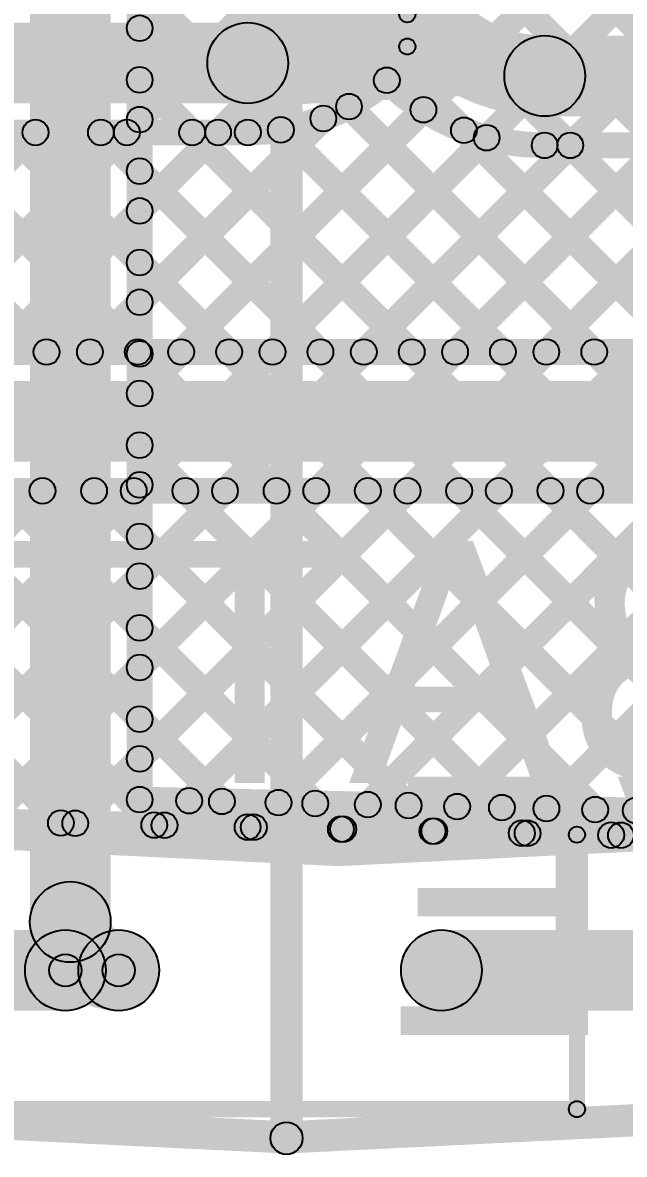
# Model space of a CAD drawing. Header units: millimetres. Extents: x -2.17 to 2.17, y -2.17 to 2.17.
# Drawn here: x -0.0818 to 0.1047, y -2.1696 to -1.8191 of the extents above; entities that cross this region are included whole.
import ezdxf

# ---------------------------------------------------------------- set-up
doc = ezdxf.new("R2010")
doc.units = ezdxf.units.MM
doc.header["$MEASUREMENT"] = 0
for name, color, linetype in [('BottomLayer', 5, 'Continuous'), ('BottomOverlay', 54, 'Continuous'), ('BottomSolder', 6, 'Continuous'), ('Mechanical1', 6, 'Continuous'), ('Mechanical2', 216, 'Continuous'), ('MultiLayer', 9, 'Continuous'), ('PadHoleLayer', 156, 'Continuous'), ('TopLayer', 1, 'Continuous'), ('TopOverlay', 2, 'Continuous'), ('TopPaste', 8, 'Continuous'), ('TopSolder', 216, 'Continuous')]:
    doc.layers.add(name, color=color, linetype=linetype)

# ---------------------------------------------------------------- blocks, each defined once
blk = doc.blocks.new('WS2812B_M____138')
at = {"layer": 'TopLayer'}
for points in [[(-0.09409, 0.05079), (-0.03504, 0.05079), (-0.03504, 0.01142), (-0.09409, 0.01142)], [(0.03504, 0.05079), (0.09409, 0.05079), (0.09409, 0.01142), (0.03504, 0.01142)], [(-0.09409, -0.01142), (-0.03504, -0.01142), (-0.03504, -0.05079), (-0.09409, -0.05079)], [(0.03504, -0.01142), (0.09409, -0.01142), (0.09409, -0.05079), (0.03504, -0.05079)]]:
    blk.add_hatch(color=1, dxfattribs=at).paths.add_polyline_path(points)
at = {"layer": 'TopOverlay'}
h = blk.add_hatch(color=2, dxfattribs=at)
edge = h.paths.add_edge_path()
edge.add_arc((-0.07, 0.07), 0.0025, 0, 360)
h = blk.add_hatch(color=2, dxfattribs=at)
edge = h.paths.add_edge_path()
edge.add_arc((-0.07, 0.07), 0.0025, 0, 360)
for points in [[(-0.07, 0.0675), (-0.07, 0.0725), (0.07, 0.0725), (0.07, 0.0675)], [(-0.0675, 0.06), (-0.0725, 0.06), (-0.0725, 0.07), (-0.0675, 0.07)], [(0.0725, 0.06), (0.0675, 0.06), (0.0675, 0.07), (0.0725, 0.07)], [(-0.0675, -0.07), (-0.0725, -0.07), (-0.0725, -0.06), (-0.0675, -0.06)], [(0.0725, -0.07), (0.0675, -0.07), (0.0675, -0.06), (0.0725, -0.06)], [(-0.07, -0.0725), (-0.07, -0.0675), (0.07, -0.0675), (0.07, -0.0725)]]:
    blk.add_hatch(color=2, dxfattribs=at).paths.add_polyline_path(points)
h = blk.add_hatch(color=2, dxfattribs=at)
edge = h.paths.add_edge_path()
edge.add_arc((0.07, 0.07), 0.0025, 0, 360)
h = blk.add_hatch(color=2, dxfattribs=at)
edge = h.paths.add_edge_path()
edge.add_arc((0.07, 0.07), 0.0025, 0, 360)
h = blk.add_hatch(color=2, dxfattribs=at)
edge = h.paths.add_edge_path()
edge.add_arc((-0.091, 0.061), 0.0025, 0, 360)
h = blk.add_hatch(color=2, dxfattribs=at)
edge = h.paths.add_edge_path()
edge.add_arc((-0.085, 0.061), 0.0025, 0, 360)
h = blk.add_hatch(color=2, dxfattribs=at)
edge = h.paths.add_edge_path()
edge.add_arc((-0.07, 0.06), 0.0025, 0, 360)
h = blk.add_hatch(color=2, dxfattribs=at)
edge = h.paths.add_edge_path()
edge.add_arc((0.07, 0.06), 0.0025, 0, 360)
h = blk.add_hatch(color=2, dxfattribs=at)
edge = h.paths.add_edge_path()
edge.add_arc((-0.07, -0.06), 0.0025, 0, 360)
h = blk.add_hatch(color=2, dxfattribs=at)
edge = h.paths.add_edge_path()
edge.add_arc((0.07, -0.06), 0.0025, 0, 360)
h = blk.add_hatch(color=2, dxfattribs=at)
edge = h.paths.add_edge_path()
edge.add_arc((-0.07, -0.07), 0.0025, 0, 360)
h = blk.add_hatch(color=2, dxfattribs=at)
edge = h.paths.add_edge_path()
edge.add_arc((-0.07, -0.07), 0.0025, 0, 360)
h = blk.add_hatch(color=2, dxfattribs=at)
edge = h.paths.add_edge_path()
edge.add_arc((0.07, -0.07), 0.0025, 0, 360)
h = blk.add_hatch(color=2, dxfattribs=at)
edge = h.paths.add_edge_path()
edge.add_arc((0.07, -0.07), 0.0025, 0, 360)
at = {"layer": 'TopPaste'}
for points in [[(-0.09409, 0.05079), (-0.03504, 0.05079), (-0.03504, 0.01142), (-0.09409, 0.01142)], [(0.03504, 0.05079), (0.09409, 0.05079), (0.09409, 0.01142), (0.03504, 0.01142)], [(-0.09409, -0.01142), (-0.03504, -0.01142), (-0.03504, -0.05079), (-0.09409, -0.05079)], [(0.03504, -0.01142), (0.09409, -0.01142), (0.09409, -0.05079), (0.03504, -0.05079)]]:
    blk.add_hatch(color=8, dxfattribs=at).paths.add_polyline_path(points)
at = {"layer": 'TopSolder'}
for points in [[(-0.09809, 0.05479), (-0.03104, 0.05479), (-0.03104, 0.00742), (-0.09809, 0.00742)], [(0.03104, 0.05479), (0.09809, 0.05479), (0.09809, 0.00742), (0.03104, 0.00742)], [(-0.09809, -0.00742), (-0.03104, -0.00742), (-0.03104, -0.05479), (-0.09809, -0.05479)], [(0.03104, -0.00742), (0.09809, -0.00742), (0.09809, -0.05479), (0.03104, -0.05479)]]:
    blk.add_hatch(color=216, dxfattribs=at).paths.add_polyline_path(points)
at = {"layer": 'TopOverlay', "const_width": 0.005}
blk.add_lwpolyline([(-0.085, 0.061, 1), (-0.091, 0.061, 1)], format="xyb", close=True, dxfattribs=at)
at = {"layer": 'TopOverlay'}
for centre in [(-0.07, 0.07), (-0.07, 0.07), (0.07, 0.07), (0.07, 0.07), (-0.091, 0.061), (-0.085, 0.061), (-0.07, 0.06), (0.07, 0.06), (-0.07, -0.06), (0.07, -0.06), (-0.07, -0.07), (-0.07, -0.07), (0.07, -0.07), (0.07, -0.07)]:
    blk.add_circle(centre, 0.0025, dxfattribs=at)
blk = doc.blocks.new('WS2812B_M____139')
at = {"layer": 'TopLayer'}
for points in [[(-0.09409, 0.05079), (-0.03504, 0.05079), (-0.03504, 0.01142), (-0.09409, 0.01142)], [(0.03504, 0.05079), (0.09409, 0.05079), (0.09409, 0.01142), (0.03504, 0.01142)], [(-0.09409, -0.01142), (-0.03504, -0.01142), (-0.03504, -0.05079), (-0.09409, -0.05079)], [(0.03504, -0.01142), (0.09409, -0.01142), (0.09409, -0.05079), (0.03504, -0.05079)]]:
    blk.add_hatch(color=1, dxfattribs=at).paths.add_polyline_path(points)
at = {"layer": 'TopOverlay'}
h = blk.add_hatch(color=2, dxfattribs=at)
edge = h.paths.add_edge_path()
edge.add_arc((-0.07, 0.07), 0.0025, 0, 360)
h = blk.add_hatch(color=2, dxfattribs=at)
edge = h.paths.add_edge_path()
edge.add_arc((-0.07, 0.07), 0.0025, 0, 360)
for points in [[(-0.07, 0.0675), (-0.07, 0.0725), (0.07, 0.0725), (0.07, 0.0675)], [(-0.0725, 0.07), (-0.0675, 0.07), (-0.0675, 0.06), (-0.0725, 0.06)], [(0.0675, 0.07), (0.0725, 0.07), (0.0725, 0.06), (0.0675, 0.06)], [(-0.0725, -0.06), (-0.0675, -0.06), (-0.0675, -0.07), (-0.0725, -0.07)], [(0.0675, -0.06), (0.0725, -0.06), (0.0725, -0.07), (0.0675, -0.07)], [(-0.07, -0.0725), (-0.07, -0.0675), (0.07, -0.0675), (0.07, -0.0725)]]:
    blk.add_hatch(color=2, dxfattribs=at).paths.add_polyline_path(points)
h = blk.add_hatch(color=2, dxfattribs=at)
edge = h.paths.add_edge_path()
edge.add_arc((0.07, 0.07), 0.0025, 0, 360)
h = blk.add_hatch(color=2, dxfattribs=at)
edge = h.paths.add_edge_path()
edge.add_arc((0.07, 0.07), 0.0025, 0, 360)
h = blk.add_hatch(color=2, dxfattribs=at)
edge = h.paths.add_edge_path()
edge.add_arc((-0.091, 0.061), 0.0025, 0, 360)
h = blk.add_hatch(color=2, dxfattribs=at)
edge = h.paths.add_edge_path()
edge.add_arc((-0.085, 0.061), 0.0025, 0, 360)
h = blk.add_hatch(color=2, dxfattribs=at)
edge = h.paths.add_edge_path()
edge.add_arc((-0.07, 0.06), 0.0025, 0, 360)
h = blk.add_hatch(color=2, dxfattribs=at)
edge = h.paths.add_edge_path()
edge.add_arc((0.07, 0.06), 0.0025, 0, 360)
h = blk.add_hatch(color=2, dxfattribs=at)
edge = h.paths.add_edge_path()
edge.add_arc((-0.07, -0.06), 0.0025, 0, 360)
h = blk.add_hatch(color=2, dxfattribs=at)
edge = h.paths.add_edge_path()
edge.add_arc((0.07, -0.06), 0.0025, 0, 360)
h = blk.add_hatch(color=2, dxfattribs=at)
edge = h.paths.add_edge_path()
edge.add_arc((-0.07, -0.07), 0.0025, 0, 360)
h = blk.add_hatch(color=2, dxfattribs=at)
edge = h.paths.add_edge_path()
edge.add_arc((-0.07, -0.07), 0.0025, 0, 360)
h = blk.add_hatch(color=2, dxfattribs=at)
edge = h.paths.add_edge_path()
edge.add_arc((0.07, -0.07), 0.0025, 0, 360)
h = blk.add_hatch(color=2, dxfattribs=at)
edge = h.paths.add_edge_path()
edge.add_arc((0.07, -0.07), 0.0025, 0, 360)
at = {"layer": 'TopPaste'}
for points in [[(-0.09409, 0.05079), (-0.03504, 0.05079), (-0.03504, 0.01142), (-0.09409, 0.01142)], [(0.03504, 0.05079), (0.09409, 0.05079), (0.09409, 0.01142), (0.03504, 0.01142)], [(-0.09409, -0.01142), (-0.03504, -0.01142), (-0.03504, -0.05079), (-0.09409, -0.05079)], [(0.03504, -0.01142), (0.09409, -0.01142), (0.09409, -0.05079), (0.03504, -0.05079)]]:
    blk.add_hatch(color=8, dxfattribs=at).paths.add_polyline_path(points)
at = {"layer": 'TopSolder'}
for points in [[(-0.09809, 0.05479), (-0.03104, 0.05479), (-0.03104, 0.00742), (-0.09809, 0.00742)], [(0.03104, 0.05479), (0.09809, 0.05479), (0.09809, 0.00742), (0.03104, 0.00742)], [(-0.09809, -0.00742), (-0.03104, -0.00742), (-0.03104, -0.05479), (-0.09809, -0.05479)], [(0.03104, -0.00742), (0.09809, -0.00742), (0.09809, -0.05479), (0.03104, -0.05479)]]:
    blk.add_hatch(color=216, dxfattribs=at).paths.add_polyline_path(points)
at = {"layer": 'TopOverlay', "const_width": 0.005}
blk.add_lwpolyline([(-0.085, 0.061, 1), (-0.091, 0.061, 1)], format="xyb", close=True, dxfattribs=at)
at = {"layer": 'TopOverlay'}
for centre in [(-0.07, 0.07), (-0.07, 0.07), (0.07, 0.07), (0.07, 0.07), (-0.091, 0.061), (-0.085, 0.061), (-0.07, 0.06), (0.07, 0.06), (-0.07, -0.06), (0.07, -0.06), (-0.07, -0.07), (-0.07, -0.07), (0.07, -0.07), (0.07, -0.07)]:
    blk.add_circle(centre, 0.0025, dxfattribs=at)
blk = doc.blocks.new('THT_PAD_B_281')
at = {"layer": 'BottomLayer'}
h = blk.add_hatch(color=5, dxfattribs=at)
edge = h.paths.add_edge_path()
edge.add_arc((0, 0), 0.0315, 0, 360)
h = blk.add_hatch(color=5, dxfattribs=at)
edge = h.paths.add_edge_path()
edge.add_arc((0.1, 0), 0.0315, 0, 360)
at = {"layer": 'BottomOverlay'}
h = blk.add_hatch(color=54, dxfattribs=at)
edge = h.paths.add_edge_path()
edge.add_arc((-0.042, 0.042), 0.0025, 0, 360)
h = blk.add_hatch(color=54, dxfattribs=at)
edge = h.paths.add_edge_path()
edge.add_arc((-0.042, 0.042), 0.0025, 0, 360)
for points in [[(-0.042, 0.0395), (-0.042, 0.0445), (0.142, 0.0445), (0.142, 0.0395)], [(-0.0395, -0.043), (-0.0445, -0.043), (-0.0445, 0.042), (-0.0395, 0.042)], [(0.1445, -0.043), (0.1395, -0.043), (0.1395, 0.042), (0.1445, 0.042)], [(-0.042, -0.0455), (-0.042, -0.0405), (0.142, -0.0405), (0.142, -0.0455)]]:
    blk.add_hatch(color=54, dxfattribs=at).paths.add_polyline_path(points)
h = blk.add_hatch(color=54, dxfattribs=at)
edge = h.paths.add_edge_path()
edge.add_arc((0.142, 0.042), 0.0025, 0, 360)
h = blk.add_hatch(color=54, dxfattribs=at)
edge = h.paths.add_edge_path()
edge.add_arc((0.142, 0.042), 0.0025, 0, 360)
h = blk.add_hatch(color=54, dxfattribs=at)
edge = h.paths.add_edge_path()
edge.add_arc((-0.042, -0.043), 0.0025, 0, 360)
h = blk.add_hatch(color=54, dxfattribs=at)
edge = h.paths.add_edge_path()
edge.add_arc((-0.042, -0.043), 0.0025, 0, 360)
h = blk.add_hatch(color=54, dxfattribs=at)
edge = h.paths.add_edge_path()
edge.add_arc((0.142, -0.043), 0.0025, 0, 360)
h = blk.add_hatch(color=54, dxfattribs=at)
edge = h.paths.add_edge_path()
edge.add_arc((0.142, -0.043), 0.0025, 0, 360)
at = {"layer": 'BottomSolder'}
h = blk.add_hatch(color=6, dxfattribs=at)
edge = h.paths.add_edge_path()
edge.add_arc((0, 0), 0.0355, 0, 360)
h = blk.add_hatch(color=6, dxfattribs=at)
edge = h.paths.add_edge_path()
edge.add_arc((0.1, 0), 0.0355, 0, 360)
at = {"layer": 'MultiLayer'}
h = blk.add_hatch(color=9, dxfattribs=at)
edge = h.paths.add_edge_path()
edge.add_arc((0, 0), 0.0315, 0, 360)
h = blk.add_hatch(color=9, dxfattribs=at)
edge = h.paths.add_edge_path()
edge.add_arc((0.1, 0), 0.0315, 0, 360)
at = {"layer": 'PadHoleLayer'}
h = blk.add_hatch(color=156, dxfattribs=at)
edge = h.paths.add_edge_path()
edge.add_arc((0, 0), 0.01969, 0, 360)
h = blk.add_hatch(color=156, dxfattribs=at)
edge = h.paths.add_edge_path()
edge.add_arc((0.1, 0), 0.01969, 0, 360)
at = {"layer": 'TopLayer'}
h = blk.add_hatch(color=1, dxfattribs=at)
edge = h.paths.add_edge_path()
edge.add_arc((0, 0), 0.0315, 0, 360)
h = blk.add_hatch(color=1, dxfattribs=at)
edge = h.paths.add_edge_path()
edge.add_arc((0.1, 0), 0.0315, 0, 360)
at = {"layer": 'TopSolder'}
h = blk.add_hatch(color=216, dxfattribs=at)
edge = h.paths.add_edge_path()
edge.add_arc((0, 0), 0.0355, 0, 360)
h = blk.add_hatch(color=216, dxfattribs=at)
edge = h.paths.add_edge_path()
edge.add_arc((0.1, 0), 0.0355, 0, 360)
at = {"layer": 'BottomOverlay'}
for centre in [(-0.042, 0.042), (-0.042, 0.042), (0.142, 0.042), (0.142, 0.042), (-0.042, -0.043), (-0.042, -0.043), (0.142, -0.043), (0.142, -0.043)]:
    blk.add_circle(centre, 0.0025, dxfattribs=at)

msp = doc.modelspace()

# ---------------------------------------------------------------- hatches: boundary and pattern name
at = {"layer": 'BottomLayer'}
for points in [[(-0.0545, -2.09761), (-0.0795, -2.09761), (-0.0795, -0.874), (-0.0545, -0.874)], [(-0.04267, -1.88024), (-0.04833, -1.87458), (0.29683, -1.52942), (0.30249, -1.53508)], [(-0.04267, -1.85196), (-0.04833, -1.8463), (0.24136, -1.55662), (0.24701, -1.56227)], [(-0.04267, -1.90853), (-0.04833, -1.90287), (0.29683, -1.55771), (0.30249, -1.56337)], [(-0.04267, -1.82367), (-0.04833, -1.81802), (0.20058, -1.5691), (0.20624, -1.57476)], [(-0.04267, -1.93681), (-0.04833, -1.93115), (0.29683, -1.58599), (0.30249, -1.59165)], [(-0.0415, -2.05974), (-0.0495, -2.05974), (-0.0495, -1.59341), (-0.0415, -1.59341)], [(-0.04267, -1.96509), (-0.04833, -1.95944), (0.29683, -1.61428), (0.30249, -1.61993)], [(-0.04267, -1.99338), (-0.04833, -1.98772), (0.29683, -1.64256), (0.30249, -1.64822)], [(-0.04833, -1.66995), (-0.04267, -1.66429), (0.21132, -1.91828), (0.20567, -1.92394)], [(-0.04267, -2.02166), (-0.04833, -2.01601), (0.29683, -1.67085), (0.30249, -1.6765)], [(-0.04833, -1.69823), (-0.04267, -1.69257), (0.18304, -1.91828), (0.17738, -1.92394)], [(-0.04267, -2.04995), (-0.04833, -2.04429), (0.29683, -1.69913), (0.30249, -1.70479)], [(-0.04833, -1.72651), (-0.04267, -1.72086), (0.15818, -1.92171), (0.15252, -1.92737)], [(-0.02735, -2.06291), (-0.033, -2.05725), (0.29683, -1.72741), (0.30249, -1.73307)], [(-0.04833, -1.7548), (-0.04267, -1.74914), (0.14833, -1.94014), (0.14267, -1.9458)], [(0.00033, -2.06351), (-0.00533, -2.05786), (0.29683, -1.7557), (0.30249, -1.76136)], [(-0.04833, -1.78308), (-0.04267, -1.77743), (0.22913, -2.04922), (0.22347, -2.05488)], [(-0.04833, -1.81137), (-0.04267, -1.80571), (0.20359, -2.05197), (0.19793, -2.05762)], [(-0.04833, -1.83965), (-0.04267, -1.83399), (0.17804, -2.05471), (0.17239, -2.06037)], [(-0.04833, -1.86794), (-0.04267, -1.86228), (0.1525, -2.05745), (0.14684, -2.06311)], [(-0.04833, -1.89622), (-0.04267, -1.89056), (0.12696, -2.06019), (0.1213, -2.06585)], [(-0.04833, -1.9245), (-0.04267, -1.91885), (0.09849, -2.06001), (0.09284, -2.06567)], [(0.02801, -2.06412), (0.02235, -2.05846), (0.14274, -1.93807), (0.1484, -1.94373)], [(-0.04833, -1.95279), (-0.04267, -1.94713), (0.06957, -2.05938), (0.06392, -2.06503)], [(0.05568, -2.06473), (0.05003, -2.05907), (0.15176, -1.95734), (0.15742, -1.963)], [(0.08336, -2.06534), (0.0777, -2.05968), (0.1761, -1.96128), (0.18176, -1.96694)], [(-0.04833, -1.98107), (-0.04267, -1.97542), (0.04065, -2.05874), (0.035, -2.0644)], [(-0.04833, -2.00936), (-0.04267, -2.0037), (0.01174, -2.05811), (0.00608, -2.06376)], [(-0.04833, -2.03764), (-0.04267, -2.03198), (-0.01718, -2.05747), (-0.02284, -2.06313)], [(-0.04559, -2.06374), (-0.04541, -2.05574), (0.12078, -2.05939), (0.12061, -2.06739)], [(-0.12739, -2.12511), (-0.12739, -2.10011), (-0.0685, -2.10011), (-0.0685, -2.12511)], [(-0.0685, -2.11761), (-0.0685, -2.10761), (-0.052, -2.10761), (-0.052, -2.11761)]]:
    msp.add_hatch(color=5, dxfattribs=at).paths.add_polyline_path(points)
h = msp.add_hatch(color=5, dxfattribs=at)
edge = h.paths.add_edge_path()
edge.add_arc((-0.0455, -1.82084), 0.004, 0, 360)
h = msp.add_hatch(color=5, dxfattribs=at)
edge = h.paths.add_edge_path()
edge.add_arc((-0.0455, -1.83682), 0.004, 0, 360)
h = msp.add_hatch(color=5, dxfattribs=at)
edge = h.paths.add_edge_path()
edge.add_arc((-0.0455, -1.84913), 0.004, 0, 360)
h = msp.add_hatch(color=5, dxfattribs=at)
edge = h.paths.add_edge_path()
edge.add_arc((-0.0455, -1.86511), 0.004, 0, 360)
h = msp.add_hatch(color=5, dxfattribs=at)
edge = h.paths.add_edge_path()
edge.add_arc((-0.0455, -1.87741), 0.004, 0, 360)
h = msp.add_hatch(color=5, dxfattribs=at)
edge = h.paths.add_edge_path()
edge.add_arc((-0.0455, -1.89339), 0.004, 0, 360)
h = msp.add_hatch(color=5, dxfattribs=at)
edge = h.paths.add_edge_path()
edge.add_arc((-0.0455, -1.9057), 0.004, 0, 360)
h = msp.add_hatch(color=5, dxfattribs=at)
edge = h.paths.add_edge_path()
edge.add_arc((-0.0455, -1.92168), 0.004, 0, 360)
h = msp.add_hatch(color=5, dxfattribs=at)
edge = h.paths.add_edge_path()
edge.add_arc((-0.0455, -1.93398), 0.004, 0, 360)
h = msp.add_hatch(color=5, dxfattribs=at)
edge = h.paths.add_edge_path()
edge.add_arc((-0.0455, -1.94996), 0.004, 0, 360)
h = msp.add_hatch(color=5, dxfattribs=at)
edge = h.paths.add_edge_path()
edge.add_arc((-0.0455, -1.96227), 0.004, 0, 360)
h = msp.add_hatch(color=5, dxfattribs=at)
edge = h.paths.add_edge_path()
edge.add_arc((-0.0455, -1.97824), 0.004, 0, 360)
h = msp.add_hatch(color=5, dxfattribs=at)
edge = h.paths.add_edge_path()
edge.add_arc((-0.0455, -1.99055), 0.004, 0, 360)
h = msp.add_hatch(color=5, dxfattribs=at)
edge = h.paths.add_edge_path()
edge.add_arc((-0.0455, -2.00653), 0.004, 0, 360)
h = msp.add_hatch(color=5, dxfattribs=at)
edge = h.paths.add_edge_path()
edge.add_arc((-0.0455, -2.01883), 0.004, 0, 360)
h = msp.add_hatch(color=5, dxfattribs=at)
edge = h.paths.add_edge_path()
edge.add_arc((-0.0455, -2.03481), 0.004, 0, 360)
h = msp.add_hatch(color=5, dxfattribs=at)
edge = h.paths.add_edge_path()
edge.add_arc((-0.0455, -2.04712), 0.004, 0, 360)
h = msp.add_hatch(color=5, dxfattribs=at)
edge = h.paths.add_edge_path()
edge.add_arc((-0.0455, -2.05974), 0.004, 0, 360)
h = msp.add_hatch(color=5, dxfattribs=at)
edge = h.paths.add_edge_path()
edge.add_arc((-0.0455, -2.05974), 0.004, 0, 360)
h = msp.add_hatch(color=5, dxfattribs=at)
edge = h.paths.add_edge_path()
edge.add_arc((-0.03017, -2.06008), 0.004, 0, 360)
h = msp.add_hatch(color=5, dxfattribs=at)
edge = h.paths.add_edge_path()
edge.add_arc((-0.02001, -2.0603), 0.004, 0, 360)
h = msp.add_hatch(color=5, dxfattribs=at)
edge = h.paths.add_edge_path()
edge.add_arc((-0.0025, -2.06068), 0.004, 0, 360)
h = msp.add_hatch(color=5, dxfattribs=at)
edge = h.paths.add_edge_path()
edge.add_arc((0.00891, -2.06094), 0.004, 0, 360)
h = msp.add_hatch(color=5, dxfattribs=at)
edge = h.paths.add_edge_path()
edge.add_arc((0.02518, -2.06129), 0.004, 0, 360)
h = msp.add_hatch(color=5, dxfattribs=at)
edge = h.paths.add_edge_path()
edge.add_arc((0.03783, -2.06157), 0.004, 0, 360)
h = msp.add_hatch(color=5, dxfattribs=at)
edge = h.paths.add_edge_path()
edge.add_arc((0.05286, -2.0619), 0.004, 0, 360)
h = msp.add_hatch(color=5, dxfattribs=at)
edge = h.paths.add_edge_path()
edge.add_arc((0.06675, -2.06221), 0.004, 0, 360)
h = msp.add_hatch(color=5, dxfattribs=at)
edge = h.paths.add_edge_path()
edge.add_arc((0.08053, -2.06251), 0.004, 0, 360)
h = msp.add_hatch(color=5, dxfattribs=at)
edge = h.paths.add_edge_path()
edge.add_arc((0.09566, -2.06284), 0.004, 0, 360)
h = msp.add_hatch(color=5, dxfattribs=at)
edge = h.paths.add_edge_path()
edge.add_arc((0.10821, -2.06312), 0.004, 0, 360)
h = msp.add_hatch(color=5, dxfattribs=at)
edge = h.paths.add_edge_path()
edge.add_arc((-0.067, -2.09761), 0.0125, 0, 360)
h = msp.add_hatch(color=5, dxfattribs=at)
edge = h.paths.add_edge_path()
edge.add_arc((-0.067, -2.09761), 0.0125, 0, 360)
h = msp.add_hatch(color=5, dxfattribs=at)
edge = h.paths.add_edge_path()
edge.add_arc((-0.0685, -2.11261), 0.0125, 0, 360)
h = msp.add_hatch(color=5, dxfattribs=at)
edge = h.paths.add_edge_path()
edge.add_arc((-0.052, -2.11261), 0.0125, 0, 360)
h = msp.add_hatch(color=5, dxfattribs=at)
edge = h.paths.add_edge_path()
edge.add_arc((-0.0685, -2.11261), 0.005, 0, 360)
h = msp.add_hatch(color=5, dxfattribs=at)
edge = h.paths.add_edge_path()
edge.add_arc((-0.052, -2.11261), 0.005, 0, 360)
at = {"layer": 'Mechanical1'}
msp.add_hatch(color=6, dxfattribs=at).paths.add_polyline_path([(0.005, -2.16461), (-0.005, -2.16461), (-0.005, 0), (0.005, 0)])
h = msp.add_hatch(color=6, dxfattribs=at)
edge = h.paths.add_edge_path()
edge.add_arc((0, -2.16461), 0.005, 0, 360)
at = {"layer": 'TopLayer'}
for points in [[(-0.148, -1.84411), (-0.148, -1.81911), (-0.012, -1.81911), (-0.012, -1.84411)], [(0.08, -1.84811), (0.08, -1.82311), (0.18488, -1.82311), (0.18488, -1.84811)], [(-0.0298, -1.92394), (-0.03546, -1.91828), (0.03958, -1.84324), (0.04524, -1.8489)], [(0.01653, -1.84794), (0.02219, -1.84229), (0.09819, -1.91828), (0.09253, -1.92394)], [(-0.2916, -1.85094), (-0.28594, -1.84528), (-0.06707, -2.06416), (-0.07272, -2.06981)], [(-0.05809, -1.92394), (-0.06374, -1.91828), (0.00859, -1.84595), (0.01424, -1.85161)], [(-0.14294, -1.92394), (-0.1486, -1.91828), (-0.0806, -1.85028), (-0.07494, -1.85594)], [(-0.148, -1.85711), (-0.148, -1.84911), (-0.012, -1.84911), (-0.012, -1.85711)], [(-0.14518, -1.85594), (-0.13952, -1.85028), (-0.07152, -1.91828), (-0.07718, -1.92394)], [(-0.11465, -1.92394), (-0.12031, -1.91828), (-0.05231, -1.85028), (-0.04665, -1.85594)], [(-0.11689, -1.85594), (-0.11124, -1.85028), (-0.04324, -1.91828), (-0.04889, -1.92394)], [(-0.08637, -1.92394), (-0.09203, -1.91828), (-0.02403, -1.85028), (-0.01837, -1.85594)], [(-0.08861, -1.85594), (-0.08295, -1.85028), (-0.01495, -1.91828), (-0.02061, -1.92394)], [(-0.06032, -1.85594), (-0.05467, -1.85028), (0.01333, -1.91828), (0.00768, -1.92394)], [(-0.03204, -1.85594), (-0.02638, -1.85028), (0.04162, -1.91828), (0.03596, -1.92394)], [(-0.00457, -1.85513), (0.00109, -1.84947), (0.0699, -1.91828), (0.06424, -1.92394)], [(0.05215, -1.85528), (0.05781, -1.84962), (0.12647, -1.91828), (0.12081, -1.92394)], [(-0.00152, -1.92394), (-0.00717, -1.91828), (0.05919, -1.85192), (0.06485, -1.85757)], [(0.08, -1.86111), (0.08, -1.85311), (0.18488, -1.85311), (0.18488, -1.86111)], [(0.02677, -1.92394), (0.02111, -1.91828), (0.08511, -1.85428), (0.09077, -1.85994)], [(0.05505, -1.92394), (0.0494, -1.91828), (0.1134, -1.85428), (0.11905, -1.85994)], [(0.08334, -1.92394), (0.07768, -1.91828), (0.14168, -1.85428), (0.14734, -1.85994)], [(0.0851, -1.85994), (0.09075, -1.85428), (0.15475, -1.91828), (0.1491, -1.92394)], [(-0.146, -1.92511), (-0.146, -1.91711), (0.167, -1.91711), (0.167, -1.92511)], [(0.07575, -2.07295), (0.07009, -2.06729), (0.22355, -1.91384), (0.2292, -1.91949)], [(-0.146, -1.95511), (-0.146, -1.93011), (0.167, -1.93011), (0.167, -1.95511)], [(0.10342, -2.07356), (0.09777, -2.0679), (0.22355, -1.94212), (0.2292, -1.94778)], [(-0.17155, -2.06568), (-0.1772, -2.06003), (-0.07846, -1.96128), (-0.0728, -1.96694)], [(-0.14567, -2.06809), (-0.15132, -2.06243), (-0.05017, -1.96128), (-0.04452, -1.96694)], [(-0.14731, -1.96694), (-0.14166, -1.96128), (-0.03815, -2.06479), (-0.04381, -2.07045)], [(-0.146, -1.96811), (-0.146, -1.96011), (0.167, -1.96011), (0.167, -1.96811)], [(-0.11799, -2.0687), (-0.12365, -2.06304), (-0.02189, -1.96128), (-0.01623, -1.96694)], [(-0.11903, -1.96694), (-0.11337, -1.96128), (-0.00923, -2.06543), (-0.01489, -2.07108)], [(-0.09031, -2.0693), (-0.09597, -2.06365), (0.0064, -1.96128), (0.01205, -1.96694)], [(-0.09075, -1.96694), (-0.08509, -1.96128), (0.01969, -2.06606), (0.01403, -2.07172)], [(-0.06264, -2.06991), (-0.06829, -2.06425), (0.03468, -1.96128), (0.04034, -1.96694)], [(-0.06246, -1.96694), (-0.0568, -1.96128), (0.04861, -2.0667), (0.04295, -2.07235)], [(-0.03496, -2.07052), (-0.04062, -2.06486), (0.06296, -1.96128), (0.06862, -1.96694)], [(-0.03418, -1.96694), (-0.02852, -1.96128), (0.07753, -2.06733), (0.07187, -2.07299)], [(-0.00728, -2.07113), (-0.01294, -2.06547), (0.09125, -1.96128), (0.0969, -1.96694)], [(-0.00589, -1.96694), (-0.00024, -1.96128), (0.10645, -2.06797), (0.10079, -2.07362)], [(0.02039, -2.07173), (0.01474, -2.06608), (0.11953, -1.96128), (0.12519, -1.96694)], [(0.02239, -1.96694), (0.02805, -1.96128), (0.13309, -2.06632), (0.12743, -2.07198)], [(0.04807, -2.07234), (0.04241, -2.06668), (0.14782, -1.96128), (0.15347, -1.96694)], [(0.05068, -1.96694), (0.05633, -1.96128), (0.15863, -2.06358), (0.15297, -2.06923)], [(0.07896, -1.96694), (0.08462, -1.96128), (0.18417, -2.06084), (0.17851, -2.06649)], [(-0.1604, -2.069), (-0.16022, -2.061), (0.11309, -2.067), (0.11291, -2.075)], [(0.048, -2.12511), (0.048, -2.10011), (0.19288, -2.10011), (0.19288, -2.12511)]]:
    msp.add_hatch(color=1, dxfattribs=at).paths.add_polyline_path(points)
h = msp.add_hatch(color=1, dxfattribs=at)
edge = h.paths.add_edge_path()
edge.add_arc((-0.012, -1.83161), 0.0125, 0, 360)
h = msp.add_hatch(color=1, dxfattribs=at)
edge = h.paths.add_edge_path()
edge.add_arc((-0.012, -1.83161), 0.0125, 0, 360)
h = msp.add_hatch(color=1, dxfattribs=at)
edge = h.paths.add_edge_path()
edge.add_arc((0.08, -1.83561), 0.0125, 0, 360)
h = msp.add_hatch(color=1, dxfattribs=at)
edge = h.paths.add_edge_path()
edge.add_arc((0.08, -1.83561), 0.0125, 0, 360)
h = msp.add_hatch(color=1, dxfattribs=at)
edge = h.paths.add_edge_path()
edge.add_arc((0.03107, -1.83696), 0.004, 0, 360)
h = msp.add_hatch(color=1, dxfattribs=at)
edge = h.paths.add_edge_path()
edge.add_arc((0.03107, -1.83696), 0.004, 0, 360)
h = msp.add_hatch(color=1, dxfattribs=at)
edge = h.paths.add_edge_path()
edge.add_arc((0.01936, -1.84511), 0.004, 0, 360)
h = msp.add_hatch(color=1, dxfattribs=at)
edge = h.paths.add_edge_path()
edge.add_arc((0.04241, -1.84607), 0.004, 0, 360)
h = msp.add_hatch(color=1, dxfattribs=at)
edge = h.paths.add_edge_path()
edge.add_arc((0.01141, -1.84878), 0.004, 0, 360)
h = msp.add_hatch(color=1, dxfattribs=at)
edge = h.paths.add_edge_path()
edge.add_arc((-0.07777, -1.85311), 0.004, 0, 360)
h = msp.add_hatch(color=1, dxfattribs=at)
edge = h.paths.add_edge_path()
edge.add_arc((-0.0575, -1.85311), 0.004, 0, 360)
h = msp.add_hatch(color=1, dxfattribs=at)
edge = h.paths.add_edge_path()
edge.add_arc((-0.04948, -1.85311), 0.004, 0, 360)
h = msp.add_hatch(color=1, dxfattribs=at)
edge = h.paths.add_edge_path()
edge.add_arc((-0.02921, -1.85311), 0.004, 0, 360)
h = msp.add_hatch(color=1, dxfattribs=at)
edge = h.paths.add_edge_path()
edge.add_arc((-0.0212, -1.85311), 0.004, 0, 360)
h = msp.add_hatch(color=1, dxfattribs=at)
edge = h.paths.add_edge_path()
edge.add_arc((-0.012, -1.85311), 0.004, 0, 360)
h = msp.add_hatch(color=1, dxfattribs=at)
edge = h.paths.add_edge_path()
edge.add_arc((-0.012, -1.85311), 0.004, 0, 360)
h = msp.add_hatch(color=1, dxfattribs=at)
edge = h.paths.add_edge_path()
edge.add_arc((-0.00174, -1.8523), 0.004, 0, 360)
h = msp.add_hatch(color=1, dxfattribs=at)
edge = h.paths.add_edge_path()
edge.add_arc((0.05498, -1.85245), 0.004, 0, 360)
h = msp.add_hatch(color=1, dxfattribs=at)
edge = h.paths.add_edge_path()
edge.add_arc((0.06202, -1.85474), 0.004, 0, 360)
h = msp.add_hatch(color=1, dxfattribs=at)
edge = h.paths.add_edge_path()
edge.add_arc((0.08, -1.85711), 0.004, 0, 360)
h = msp.add_hatch(color=1, dxfattribs=at)
edge = h.paths.add_edge_path()
edge.add_arc((0.08, -1.85711), 0.004, 0, 360)
h = msp.add_hatch(color=1, dxfattribs=at)
edge = h.paths.add_edge_path()
edge.add_arc((0.08793, -1.85711), 0.004, 0, 360)
h = msp.add_hatch(color=1, dxfattribs=at)
edge = h.paths.add_edge_path()
edge.add_arc((0.08794, -1.85711), 0.004, 0, 360)
h = msp.add_hatch(color=1, dxfattribs=at)
edge = h.paths.add_edge_path()
edge.add_arc((-0.07435, -1.92111), 0.004, 0, 360)
h = msp.add_hatch(color=1, dxfattribs=at)
edge = h.paths.add_edge_path()
edge.add_arc((-0.06091, -1.92111), 0.004, 0, 360)
h = msp.add_hatch(color=1, dxfattribs=at)
edge = h.paths.add_edge_path()
edge.add_arc((-0.04606, -1.92111), 0.004, 0, 360)
h = msp.add_hatch(color=1, dxfattribs=at)
edge = h.paths.add_edge_path()
edge.add_arc((-0.03263, -1.92111), 0.004, 0, 360)
h = msp.add_hatch(color=1, dxfattribs=at)
edge = h.paths.add_edge_path()
edge.add_arc((-0.01778, -1.92111), 0.004, 0, 360)
h = msp.add_hatch(color=1, dxfattribs=at)
edge = h.paths.add_edge_path()
edge.add_arc((-0.00435, -1.92111), 0.004, 0, 360)
h = msp.add_hatch(color=1, dxfattribs=at)
edge = h.paths.add_edge_path()
edge.add_arc((0.0105, -1.92111), 0.004, 0, 360)
h = msp.add_hatch(color=1, dxfattribs=at)
edge = h.paths.add_edge_path()
edge.add_arc((0.02394, -1.92111), 0.004, 0, 360)
h = msp.add_hatch(color=1, dxfattribs=at)
edge = h.paths.add_edge_path()
edge.add_arc((0.03879, -1.92111), 0.004, 0, 360)
h = msp.add_hatch(color=1, dxfattribs=at)
edge = h.paths.add_edge_path()
edge.add_arc((0.05222, -1.92111), 0.004, 0, 360)
h = msp.add_hatch(color=1, dxfattribs=at)
edge = h.paths.add_edge_path()
edge.add_arc((0.06707, -1.92111), 0.004, 0, 360)
h = msp.add_hatch(color=1, dxfattribs=at)
edge = h.paths.add_edge_path()
edge.add_arc((0.08051, -1.92111), 0.004, 0, 360)
h = msp.add_hatch(color=1, dxfattribs=at)
edge = h.paths.add_edge_path()
edge.add_arc((0.09536, -1.92111), 0.004, 0, 360)
h = msp.add_hatch(color=1, dxfattribs=at)
edge = h.paths.add_edge_path()
edge.add_arc((-0.07563, -1.96411), 0.004, 0, 360)
h = msp.add_hatch(color=1, dxfattribs=at)
edge = h.paths.add_edge_path()
edge.add_arc((-0.05963, -1.96411), 0.004, 0, 360)
h = msp.add_hatch(color=1, dxfattribs=at)
edge = h.paths.add_edge_path()
edge.add_arc((-0.04735, -1.96411), 0.004, 0, 360)
h = msp.add_hatch(color=1, dxfattribs=at)
edge = h.paths.add_edge_path()
edge.add_arc((-0.03135, -1.96411), 0.004, 0, 360)
h = msp.add_hatch(color=1, dxfattribs=at)
edge = h.paths.add_edge_path()
edge.add_arc((-0.01906, -1.96411), 0.004, 0, 360)
h = msp.add_hatch(color=1, dxfattribs=at)
edge = h.paths.add_edge_path()
edge.add_arc((-0.00306, -1.96411), 0.004, 0, 360)
h = msp.add_hatch(color=1, dxfattribs=at)
edge = h.paths.add_edge_path()
edge.add_arc((0.00922, -1.96411), 0.004, 0, 360)
h = msp.add_hatch(color=1, dxfattribs=at)
edge = h.paths.add_edge_path()
edge.add_arc((0.02522, -1.96411), 0.004, 0, 360)
h = msp.add_hatch(color=1, dxfattribs=at)
edge = h.paths.add_edge_path()
edge.add_arc((0.03751, -1.96411), 0.004, 0, 360)
h = msp.add_hatch(color=1, dxfattribs=at)
edge = h.paths.add_edge_path()
edge.add_arc((0.0535, -1.96411), 0.004, 0, 360)
h = msp.add_hatch(color=1, dxfattribs=at)
edge = h.paths.add_edge_path()
edge.add_arc((0.06579, -1.96411), 0.004, 0, 360)
h = msp.add_hatch(color=1, dxfattribs=at)
edge = h.paths.add_edge_path()
edge.add_arc((0.08179, -1.96411), 0.004, 0, 360)
h = msp.add_hatch(color=1, dxfattribs=at)
edge = h.paths.add_edge_path()
edge.add_arc((0.09408, -1.96411), 0.004, 0, 360)
h = msp.add_hatch(color=1, dxfattribs=at)
edge = h.paths.add_edge_path()
edge.add_arc((-0.0699, -2.06698), 0.004, 0, 360)
h = msp.add_hatch(color=1, dxfattribs=at)
edge = h.paths.add_edge_path()
edge.add_arc((-0.06546, -2.06708), 0.004, 0, 360)
h = msp.add_hatch(color=1, dxfattribs=at)
edge = h.paths.add_edge_path()
edge.add_arc((-0.04098, -2.06762), 0.004, 0, 360)
h = msp.add_hatch(color=1, dxfattribs=at)
edge = h.paths.add_edge_path()
edge.add_arc((-0.03779, -2.06769), 0.004, 0, 360)
h = msp.add_hatch(color=1, dxfattribs=at)
edge = h.paths.add_edge_path()
edge.add_arc((-0.01206, -2.06825), 0.004, 0, 360)
h = msp.add_hatch(color=1, dxfattribs=at)
edge = h.paths.add_edge_path()
edge.add_arc((-0.01011, -2.0683), 0.004, 0, 360)
h = msp.add_hatch(color=1, dxfattribs=at)
edge = h.paths.add_edge_path()
edge.add_arc((0.01686, -2.06889), 0.004, 0, 360)
h = msp.add_hatch(color=1, dxfattribs=at)
edge = h.paths.add_edge_path()
edge.add_arc((0.01757, -2.0689), 0.004, 0, 360)
h = msp.add_hatch(color=1, dxfattribs=at)
edge = h.paths.add_edge_path()
edge.add_arc((0.04524, -2.06951), 0.004, 0, 360)
h = msp.add_hatch(color=1, dxfattribs=at)
edge = h.paths.add_edge_path()
edge.add_arc((0.04578, -2.06952), 0.004, 0, 360)
h = msp.add_hatch(color=1, dxfattribs=at)
edge = h.paths.add_edge_path()
edge.add_arc((0.07292, -2.07012), 0.004, 0, 360)
h = msp.add_hatch(color=1, dxfattribs=at)
edge = h.paths.add_edge_path()
edge.add_arc((0.0747, -2.07016), 0.004, 0, 360)
h = msp.add_hatch(color=1, dxfattribs=at)
edge = h.paths.add_edge_path()
edge.add_arc((0.1006, -2.07073), 0.004, 0, 360)
h = msp.add_hatch(color=1, dxfattribs=at)
edge = h.paths.add_edge_path()
edge.add_arc((0.10362, -2.07079), 0.004, 0, 360)
h = msp.add_hatch(color=1, dxfattribs=at)
edge = h.paths.add_edge_path()
edge.add_arc((0.048, -2.11261), 0.0125, 0, 360)

# ---------------------------------------------------------------- linework, layer by layer
at = {"layer": 'BottomLayer', "const_width": 0.025}
msp.add_lwpolyline([(-0.052, -2.11261, -0.414214), (-0.067, -2.09761)], format="xyb", dxfattribs=at)
at = {"layer": 'BottomLayer'}
for centre, radius in [((-0.0455, -1.82084), 0.004), ((-0.0455, -1.83682), 0.004), ((-0.0455, -1.84913), 0.004), ((-0.0455, -1.86511), 0.004), ((-0.0455, -1.87741), 0.004), ((-0.0455, -1.89339), 0.004), ((-0.0455, -1.9057), 0.004), ((-0.0455, -1.92168), 0.004), ((-0.0455, -1.93398), 0.004), ((-0.0455, -1.94996), 0.004), ((-0.0455, -1.96227), 0.004), ((-0.0455, -1.97824), 0.004), ((-0.0455, -1.99055), 0.004), ((-0.0455, -2.00653), 0.004), ((-0.0455, -2.01883), 0.004), ((-0.0455, -2.03481), 0.004), ((-0.0455, -2.04712), 0.004), ((-0.0455, -2.05974), 0.004), ((-0.0455, -2.05974), 0.004), ((-0.03017, -2.06008), 0.004), ((-0.02001, -2.0603), 0.004), ((-0.0025, -2.06068), 0.004), ((0.00891, -2.06094), 0.004), ((0.02518, -2.06129), 0.004), ((0.03783, -2.06157), 0.004), ((0.05286, -2.0619), 0.004), ((0.06675, -2.06221), 0.004), ((0.08053, -2.06251), 0.004), ((0.09566, -2.06284), 0.004), ((0.10821, -2.06312), 0.004), ((-0.067, -2.09761), 0.0125), ((-0.067, -2.09761), 0.0125), ((-0.0685, -2.11261), 0.0125), ((-0.052, -2.11261), 0.0125), ((-0.0685, -2.11261), 0.005), ((-0.052, -2.11261), 0.005)]:
    msp.add_circle(centre, radius, dxfattribs=at)
at = {"layer": 'Mechanical1'}
msp.add_circle((0, -2.16461), 0.005, dxfattribs=at)
at = {"layer": 'Mechanical2', "const_width": 0.01}
for points in [[(2.16535, 0.001, 1), (-2.16535, 0.001, 1)], [(2.08135, -0.01, 1), (-2.04935, -0.01, 1)], [(1.84055, 0.001, 1), (-1.84055, 0.001, 1)]]:
    msp.add_lwpolyline(points, format="xyb", close=True, dxfattribs=at)
at = {"layer": 'TopLayer'}
for points, const_width in [([(0.032, -1.78761, -0.414214), (-0.012, -1.83161)], 0.025), ([(0.08, -1.83561, -0.414214), (0.032, -1.78761)], 0.025), ([(0.03107, -1.83696, -0.181317), (-0.012, -1.85311)], 0.008), ([(0.08, -1.85711, -0.197809), (0.03107, -1.83696)], 0.008)]:
    msp.add_lwpolyline(points, format="xyb", dxfattribs=dict(at, const_width=const_width))
for centre, radius in [((-0.012, -1.83161), 0.0125), ((-0.012, -1.83161), 0.0125), ((0.08, -1.83561), 0.0125), ((0.08, -1.83561), 0.0125), ((0.03107, -1.83696), 0.004), ((0.03107, -1.83696), 0.004), ((0.01936, -1.84511), 0.004), ((0.04241, -1.84607), 0.004), ((0.01141, -1.84878), 0.004), ((-0.07777, -1.85311), 0.004), ((-0.0575, -1.85311), 0.004), ((-0.04948, -1.85311), 0.004), ((-0.02921, -1.85311), 0.004), ((-0.0212, -1.85311), 0.004), ((-0.012, -1.85311), 0.004), ((-0.012, -1.85311), 0.004), ((-0.00174, -1.8523), 0.004), ((0.05498, -1.85245), 0.004), ((0.06202, -1.85474), 0.004), ((0.08, -1.85711), 0.004), ((0.08, -1.85711), 0.004), ((0.08793, -1.85711), 0.004), ((0.08794, -1.85711), 0.004), ((-0.07435, -1.92111), 0.004), ((-0.06091, -1.92111), 0.004), ((-0.04606, -1.92111), 0.004), ((-0.03263, -1.92111), 0.004), ((-0.01778, -1.92111), 0.004), ((-0.00435, -1.92111), 0.004), ((0.0105, -1.92111), 0.004), ((0.02394, -1.92111), 0.004), ((0.03879, -1.92111), 0.004), ((0.05222, -1.92111), 0.004), ((0.06707, -1.92111), 0.004), ((0.08051, -1.92111), 0.004), ((0.09536, -1.92111), 0.004), ((-0.07563, -1.96411), 0.004), ((-0.05963, -1.96411), 0.004), ((-0.04735, -1.96411), 0.004), ((-0.03135, -1.96411), 0.004), ((-0.01906, -1.96411), 0.004), ((-0.00306, -1.96411), 0.004), ((0.00922, -1.96411), 0.004), ((0.02522, -1.96411), 0.004), ((0.03751, -1.96411), 0.004), ((0.0535, -1.96411), 0.004), ((0.06579, -1.96411), 0.004), ((0.08179, -1.96411), 0.004), ((0.09408, -1.96411), 0.004), ((-0.0699, -2.06698), 0.004), ((-0.06546, -2.06708), 0.004), ((-0.04098, -2.06762), 0.004), ((-0.03779, -2.06769), 0.004), ((-0.01206, -2.06825), 0.004), ((-0.01011, -2.0683), 0.004), ((0.01686, -2.06889), 0.004), ((0.01757, -2.0689), 0.004), ((0.04524, -2.06951), 0.004), ((0.04578, -2.06952), 0.004), ((0.07292, -2.07012), 0.004), ((0.0747, -2.07016), 0.004), ((0.1006, -2.07073), 0.004), ((0.10362, -2.07079), 0.004), ((0.048, -2.11261), 0.0125)]:
    msp.add_circle(centre, radius, dxfattribs=at)

# ---------------------------------------------------------------- block references
for name, p, rotation in [('WS2812B_M____139', (0.18, -1.74961), 7), ('WS2812B_M____138', (-0.03257, -1.75651), 360), ('THT_PAD_B_281', (-0.052, -2.11261), 360)]:
    msp.add_blockref(name, p, dxfattribs=dict(rotation=rotation))

# ---------------------------------------------------------------- texts
at = {"layer": 'BottomOverlay', "text_generation_flag": 2}
for s, height, p in [('BATTERY', 0.075, (0.153, -2.05461)), ('+VE', 0.08, (0.236, -2.13261))]:
    msp.add_text(s, height=height, rotation=360, dxfattribs=at).set_placement(p)

doc.saveas('drawing.dxf')
